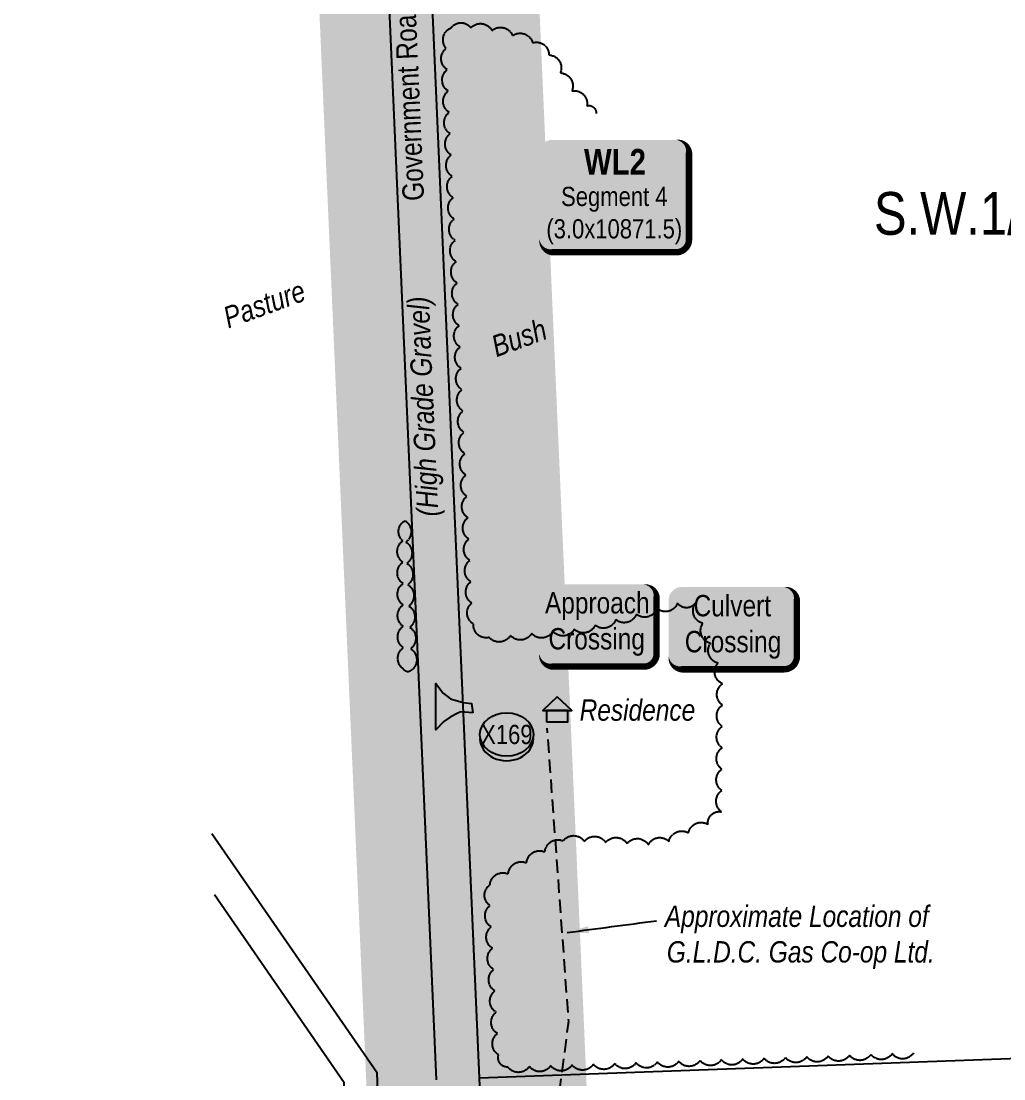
# Model space of a CAD drawing. Extents: x 670596 to 687743, y 5824540 to 5836613.
# Drawn here: x 676996.9 to 677457, y 5827300.3 to 5827795.5 of the extents above; entities that cross this region are included whole.
import ezdxf
from ezdxf.enums import TextEntityAlignment as Align

# ---------------------------------------------------------------- set-up
doc = ezdxf.new("R2010")
doc.units = 0
doc.header["$LTSCALE"] = 5
doc.linetypes.add('0', pattern=[1, 1, 0])
doc.linetypes.add('UG_PIPE', pattern=[1.875, 1.25, -0.625])
for name, color, linetype in [('AS-PIPE-UG', 44, 'UG_PIPE'), ('AS-PIPE-UG-T', 44, 'Continuous'), ('AS-RESIDENCE', 14, 'Continuous'), ('AS-ROADS', 254, 'Continuous'), ('C-SYMBOL', 7, 'Continuous'), ('CG-NOTES', 7, 'Continuous'), ('F-RW', 190, 'Continuous'), ('L-ROAD-T', 7, 'Continuous'), ('L-SEC', 7, 'Continuous'), ('P-BUFFER-H 30m', 51, 'Continuous'), ('P-CROSSINGS', 250, 'Continuous'), ('T-BUSH', 110, '0'), ('T-BUSH-T', 110, 'Continuous')]:
    doc.layers.add(name, color=color, linetype=linetype)
doc.layers.add('P-PROPOSED-WL4', color=7, linetype='Continuous', true_color=0x5b5bc8)
doc.layers.add('T-TEXT', color=48, linetype='Continuous', lineweight=18)
doc.styles.add('175L', font='ARIALN.TTF', dxfattribs={"height": 20})
doc.styles.add('80', font='ARIALN.TTF', dxfattribs={"height": 10})
doc.styles.add('80CG', font='ARIALN.TTF', dxfattribs={"height": 10})
doc.styles.add('80L', font='ARIALN.TTF', dxfattribs={"height": 10})
doc.styles.add('80LS', font='ARIALNI.TTF', dxfattribs={"height": 10})
doc.styles.add('BOLD', font='ARIALNB.TTF')
doc.styles.add('Crossing', font='ARIALN.TTF', dxfattribs={"height": 10})
doc.dimstyles.new('Compass 5 000', dxfattribs={"dimscale": 5, "dimtxt": 9, "dimasz": 2, "dimexe": 0.2, "dimexo": 0.0625, "dimgap": 0.5, "dimtad": 0, "dimtih": 1, "dimtoh": 1, "dimzin": 0, "dimdsep": 46, "dimtxsty": '80CG', "dimcen": 0.1, "dimse1": 1, "dimse2": 1, "dimclrd": 256, "dimclrt": 256, "dimaunit": 1, "dimadec": 4, "dimazin": 0, "dimtfac": 0.06, "dimtofl": 0, "dimtmove": 0, "dimatfit": 1, "dimfxl": 0.2, "dimtolj": 1, "dimtzin": 0, "dimlwd": -1, "dimarcsym": 0})

# ---------------------------------------------------------------- blocks, each defined once
blk = doc.blocks.new('*U851')
h = blk.add_hatch(color=59)
edge = h.paths.add_edge_path()
edge.add_line((-21.5, -20), (21.5, -20))
edge.add_arc((21.5, -14), 6, 270, 360)
edge.add_line((27.5, -14), (27.5, 12.5))
edge.add_arc((21.5, 12.5), 6, 0, 90)
edge.add_line((21.5, 18.5), (-21.5, 18.5))
edge.add_arc((-21.5, 12.5), 6, 90, 180)
edge.add_line((-27.5, 12.5), (-27.5, -14))
edge.add_arc((-21.5, -14), 6, 180, 270)
at = {"color": 1, "flags": 128}
blk.add_lwpolyline([(-21.5, -20, 3, 3, 0), (21.5, -20, 3, 3, 0.414214), (27.5, -14, 3, 3, 0), (27.5, 12.5, 3, 0, 0.414214), (21.5, 18.5, 0, 0, 0), (-21.5, 18.5, 0, 0, 0.414214), (-27.5, 12.5, 0, 0, 0), (-27.5, -14, 0, 3, 0.414214)], format="xyseb", close=True, dxfattribs=at)
blk.add_lwpolyline([(-63.68, -38.41, 0, 7.5, 0), (0, 0, 0, 0, 0)], format="xyseb", dxfattribs=at)
at = {"color": 1, "style": '80'}
blk.add_attdef('ENTER_TEXT_001', (-36.68, -4.99), '', height=10, dxfattribs=at)
blk = doc.blocks.new('xing2')
h = blk.add_hatch(color=50)
h.dxf.hatch_style = 1
edge = h.paths.add_edge_path()
edge.add_ellipse((0, 0), major_axis=(-12.5, 0), ratio=0.816297, start_angle=0, end_angle=360)
h = blk.add_hatch(color=250)
h.dxf.hatch_style = 1
edge = h.paths.add_edge_path()
edge.add_ellipse((0, -2.05), major_axis=(-12.5, 0), ratio=0.816297, start_angle=0, end_angle=180)
edge.add_line((12.5, -2.05), (12.5, 0))
edge.add_ellipse((0, 0), major_axis=(-12.5, 0), ratio=0.816297, start_angle=0, end_angle=180, ccw=False)
edge.add_line((-12.5, 0), (-12.5, -2.05))
at = {"color": 250}
blk.add_ellipse((0, 0), major_axis=(-12.5, 0), ratio=0.816297, dxfattribs=at)
blk.add_ellipse((0, -2.05), major_axis=(-12.5, 0), ratio=0.816297, start_param=0, end_param=3.141593, dxfattribs=at)
at = {"color": 250, "style": 'Crossing'}
blk.add_attdef('CROSSING', text='', height=9, dxfattribs=at).set_placement((0.09, 0.02), align=Align.MIDDLE_CENTER)
at = {"color": 250, "style": 'Crossing', "flags": 1}
for tag, p in [('OWNER', (0.09, -12.49)), ('DESCRIPTION', (0.09, -25.77)), ('LOCATION', (0.09, -39.3)), ('DWG_REF', (0.09, -52.84))]:
    blk.add_attdef(tag, text='', height=9, dxfattribs=at).set_placement(p, align=Align.MIDDLE_CENTER)
blk = doc.blocks.new('res_occ')
for points in [[(0.1, 0.891), (-1.257, -0.374), (1.457, -0.374)], [(-0.9, -1.425), (1.1, -1.425), (1.1, -0.374), (-0.9, -0.374)]]:
    blk.add_hatch(color=14).paths.add_polyline_path(points)
at = {"color": 14}
for points in [[(0.1, 0.891), (-1.257, -0.374), (1.457, -0.374)], [(-0.9, -1.425), (1.1, -1.425), (1.1, -0.374), (-0.9, -0.374)]]:
    blk.add_lwpolyline(points, close=True, dxfattribs=at)
blk = doc.blocks.new('*U487')
h = blk.add_hatch(color=254)
edge = h.paths.add_edge_path()
edge.add_line((-24, -20), (24, -20))
edge.add_arc((24, -14), 6, 270, 360)
edge.add_line((30, -14), (30, 12.5))
edge.add_arc((24, 12.5), 6, 0, 90)
edge.add_line((24, 18.5), (-24, 18.5))
edge.add_arc((-24, 12.5), 6, 90, 180)
edge.add_line((-30, 12.5), (-30, -14))
edge.add_arc((-24, -14), 6, 180, 270)
at = {"color": 160, "flags": 128}
blk.add_lwpolyline([(-24, -20, 3, 3, 0), (24, -20, 3, 3, 0.414214), (30, -14, 3, 3, 0), (30, 12.5, 3, 0, 0.414214), (24, 18.5, 0, 0, 0), (-24, 18.5, 0, 0, 0.414214), (-30, 12.5, 0, 0, 0), (-30, -14, 0, 3, 0.414214)], format="xyseb", close=True, dxfattribs=at)
at = {"color": 160, "style": '80'}
blk.add_attdef('ENTER_TEXT_001', (-26.85, -4.92), '', height=10, dxfattribs=at)
blk = doc.blocks.new('*U918')
h = blk.add_hatch(color=254)
edge = h.paths.add_edge_path()
edge.add_line((-29, -34.12), (29, -34.12))
edge.add_arc((29, -28.12), 6, 270, 360)
edge.add_line((35, -28.12), (35, 12.5))
edge.add_arc((29, 12.5), 6, 0, 90)
edge.add_line((29, 18.5), (-29, 18.5))
edge.add_arc((-29, 12.5), 6, 90, 180)
edge.add_line((-35, 12.5), (-35, -28.12))
edge.add_arc((-29, -28.12), 6, 180, 270)
at = {"layer": 'P-PROPOSED-WL4', "flags": 128}
blk.add_lwpolyline([(-29, -34.12, 3, 3, 0), (29, -34.12, 3, 3, 0.414214), (35, -28.12, 3, 3, 0), (35, 12.5, 3, 0, 0.414214), (29, 18.5, 0, 0, 0), (-29, 18.5, 0, 0, 0.414214), (-35, 12.5, 0, 0, 0), (-35, -28.12, 0, 3, 0.414214)], format="xyseb", close=True, dxfattribs=at)
blk.add_lwpolyline([(-82.37, -7.73, 0, 7.5, 0), (0, 0, 0, 0, 0)], format="xyseb", dxfattribs=at)
at = {"layer": 'P-PROPOSED-WL4'}
for tag, p, height, style in [('TEMP_AREA_W1_001', (-9.21, 2.24), 12, 'BOLD'), ('ENTER_TEXT_001', (-30.66, -12.78), 9, '80')]:
    blk.add_attdef(tag, p, '', height=height, dxfattribs=dict(at, style=style))

msp = doc.modelspace()

# ---------------------------------------------------------------- hatches: boundary and pattern name
at = {"layer": 'AS-ROADS'}
h = msp.add_hatch(color=256, dxfattribs=at)
h.dxf.hatch_style = 1
h.paths.add_polyline_path([(682678.285, 5832378.284), (682679.237, 5832371.44), (682678.476, 5832368.778), (682676.859, 5832365.926), (682687.322, 5832365.831), (682684.183, 5832370.964), (682682.661, 5832374.577), (682682.566, 5832377.333), (682682.566, 5832379.045)], flags=16)
h.paths.add_polyline_path([(681464.565, 5832333.37), (681471.954, 5832333.222), (681472.545, 5832327.019), (681474.319, 5832324.36), (681475.206, 5832323.326), (681461.314, 5832321.997), (681462.939, 5832325.394), (681463.974, 5832328.2), (681464.252, 5832330.272), (681464.542, 5832331.722)], flags=16)
h.paths.add_polyline_path([(681048.14, 5832317.983), (681052.253, 5832311.083), (681052.694, 5832307.12), (681062.388, 5832306.826), (681060.185, 5832312.404), (681056.954, 5832317.249), (681056.66, 5832320.038)], flags=16)
edge = h.paths.add_edge_path()
edge.add_line((683515.178, 5832287.041), (683508.934, 5832397.566))
edge.add_line((677284.424, 5825051.076), (677268.886, 5825051.076))
h = msp.add_hatch(color=256, dxfattribs=at)
h.dxf.hatch_style = 1
h.paths.add_polyline_path([(677208.368, 5827471.725), (677202.807, 5827472.216), (677201.417, 5827471.562), (677197.818, 5827469.682), (677194.874, 5827467.639), (677191.03, 5827463.797), (677191.03, 5827485.457), (677194.547, 5827480.88), (677197.9, 5827478.182), (677203.87, 5827476.548), (677207.796, 5827475.976)])
at = {"layer": 'P-BUFFER-H 30m'}
h = msp.add_hatch(color=256, dxfattribs=at)
h.dxf.hatch_style = 1
edge = h.paths.add_edge_path()
edge.add_line((677190.88, 5826034.364), (676987.84, 5826027.225))
edge.add_line((676987.84, 5826027.225), (676988.351, 5826011.208))
edge.add_arc((676938.382, 5826009.615), 49.994, -120.52105, 1.82608, ccw=False)
edge.add_line((676912.993, 5825966.548), (676909.934, 5825968.352))
edge.add_arc((676935.324, 5826011.418), 49.994, 181.82608, 239.47895, ccw=False)
edge.add_line((676885.355, 5826009.825), (676883.222, 5826076.736))
edge.add_arc((676933.19, 5826078.329), 49.994, 92.0138, 181.82608, ccw=False)
edge.add_line((676931.434, 5826128.292), (677186.782, 5826137.271))
edge.add_line((677186.782, 5826137.271), (677172.574, 5826493.957))
edge.add_arc((677222.529, 5826495.947), 49.994, 182.21724, 182.28094, ccw=False)
edge.add_line((677172.572, 5826494.013), (677161.576, 5826778.028))
edge.add_arc((677211.532, 5826779.962), 49.994, 133.32201, 182.21724, ccw=False)
edge.add_line((677177.232, 5826816.333), (677158.55, 5827298.559))
edge.add_line((677158.55, 5827298.559), (677123.328, 5828102.041))
edge.add_line((677123.328, 5828102.041), (677088.029, 5828904.381))
edge.add_arc((677137.974, 5828906.578), 49.994, 92.09453, 182.51912, ccw=False)
edge.add_line((677136.147, 5828956.539), (677941.688, 5828985.999))
edge.add_line((677941.688, 5828985.999), (678795.39, 5829017.43))
edge.add_arc((678838.014, 5828991.303), 49.994, 92.17865, 148.49311, ccw=False)
edge.add_line((678836.113, 5829041.261), (679095.94, 5829051.145))
edge.add_line((679095.94, 5829051.145), (679103.038, 5829053.867))
edge.add_arc((679120.935, 5829007.187), 49.994, 92.18666, 110.97734, ccw=False)
edge.add_line((679119.028, 5829057.144), (679561.069, 5829074.022))
edge.add_arc((679566.877, 5829024.367), 49.994, 92.1954, 96.67124, ccw=False)
edge.add_line((679564.962, 5829074.324), (680316.807, 5829103.147))
edge.add_line((680316.807, 5829103.147), (680289.029, 5829852.071))
edge.add_line((680289.029, 5829852.071), (680264.054, 5830522.758))
edge.add_arc((680314.013, 5830524.619), 49.994, 133.25806, 182.13257, ccw=False)
edge.add_line((680279.753, 5830561.028), (680276.196, 5830656.553))
edge.add_line((680276.196, 5830656.553), (680246.213, 5831460.206))
edge.add_line((680246.213, 5831460.206), (680215.351, 5832284.366))
edge.add_arc((680265.309, 5832286.237), 49.994, 92.14863, 182.14452, ccw=False)
edge.add_line((680263.435, 5832336.196), (681068.877, 5832366.415))
edge.add_line((681068.877, 5832366.415), (681821.401, 5832394.716))
edge.add_line((681821.401, 5832394.716), (681805.598, 5832816.244))
edge.add_arc((681855.557, 5832818.117), 49.994, 143.11319, 182.14688, ccw=False)
edge.add_line((681815.571, 5832848.125), (681834.732, 5832873.657))
edge.add_arc((681874.718, 5832843.649), 49.994, 2.14593, 143.11319, ccw=False)
edge.add_line((681924.677, 5832845.521), (681941.401, 5832399.193))
edge.add_line((681941.401, 5832399.193), (682694.705, 5832426.985))
edge.add_line((682694.705, 5832426.985), (683448.059, 5832454.84))
edge.add_line((683448.059, 5832454.84), (683412.219, 5833411.237))
edge.add_arc((683462.178, 5833413.109), 49.994, 133.56227, 182.14611, ccw=False)
edge.add_line((683427.725, 5833449.336), (683406.047, 5834013.774))
edge.add_line((683406.047, 5834013.774), (683375.916, 5834817.728))
edge.add_line((683375.916, 5834817.728), (683345.977, 5835624.47))
edge.add_arc((683395.936, 5835626.324), 49.994, 92.28743, 182.12531, ccw=False)
edge.add_line((683393.941, 5835676.278), (684197.29, 5835708.367))
edge.add_line((684197.29, 5835708.367), (684908.467, 5835736.78))
edge.add_line((684908.467, 5835736.78), (684942.361, 5835811.073))
edge.add_arc((684987.845, 5835790.323), 49.994, 65.13146, 155.47649, ccw=False)
edge.add_line((685008.869, 5835835.681), (685028.667, 5835826.504))
edge.add_arc((685007.643, 5835781.146), 49.994, -16.06891, 65.13146, ccw=False)
edge.add_line((685055.684, 5835767.308), (685044.658, 5835729.031))
edge.add_line((685044.658, 5835729.031), (685314.688, 5835739.386))
edge.add_arc((685316.604, 5835689.429), 49.994, 34.22236, 92.19618, ccw=False)
edge.add_line((685357.942, 5835717.546), (685598.018, 5835364.582))
edge.add_line((685598.018, 5835364.582), (685834.75, 5835370.452))
edge.add_arc((685835.99, 5835320.474), 49.994, 2.19831, 91.42059, ccw=False)
edge.add_line((685885.947, 5835322.392), (685911.192, 5834664.749))
edge.add_line((685911.192, 5834664.749), (686635.77, 5834691.532))
edge.add_line((686635.77, 5834691.532), (686625.993, 5834943.667))
edge.add_line((686625.993, 5834943.667), (686625.603, 5834953.705))
edge.add_arc((686675.56, 5834955.642), 49.994, 92.28887, 182.2208, ccw=False)
edge.add_line((686673.563, 5835005.596), (687058.366, 5835020.976))
edge.add_arc((687098.555, 5834991.24), 49.994, 92.51272, 143.50153, ccw=False)
edge.add_line((687096.363, 5835041.186), (687099.36, 5835041.317))
edge.add_arc((687101.551, 5834991.372), 49.994, 2.51272, 92.51272, ccw=False)
edge.add_line((687151.497, 5834993.563), (687152.446, 5834971.929))
edge.add_arc((687102.501, 5834969.737), 49.994, -87.48749, 2.51272, ccw=False)
edge.add_line((687104.692, 5834919.791), (687096.429, 5834919.429))
edge.add_arc((687094.238, 5834969.375), 49.994, 272.28887, 272.51251, ccw=False)
edge.add_line((687096.234, 5834919.421), (686730.564, 5834904.805))
edge.add_line((686730.564, 5834904.805), (686741.01, 5834635.46))
edge.add_arc((686691.053, 5834633.523), 49.994, -87.7792, 2.2208, ccw=False)
edge.add_line((686692.991, 5834583.567), (686662.171, 5834582.372))
edge.add_arc((686660.234, 5834632.328), 49.994, 247.18296, 272.2208, ccw=False)
edge.add_line((686640.846, 5834586.246), (686635.568, 5834588.467))
edge.add_line((686635.568, 5834588.467), (685862.114, 5834559.877))
edge.add_arc((685860.267, 5834609.837), 49.994, 182.19831, 272.11695, ccw=False)
edge.add_line((685810.31, 5834607.919), (685785.041, 5835266.201))
edge.add_line((685785.041, 5835266.201), (685571.688, 5835260.91))
edge.add_arc((685570.449, 5835310.888), 49.994, 214.22236, 271.42059, ccw=False)
edge.add_line((685529.111, 5835282.771), (685289.298, 5835635.35))
edge.add_line((685289.298, 5835635.35), (685002.226, 5835624.341))
edge.add_line((685002.226, 5835624.341), (684975.431, 5835623.27))
edge.add_arc((684973.435, 5835673.224), 49.994, 229.83796, 272.28778, ccw=False)
edge.add_line((684941.192, 5835635.018), (684201.401, 5835605.462))
edge.add_line((684201.401, 5835605.462), (683450.853, 5835575.482))
edge.add_line((683450.853, 5835575.482), (683478.831, 5834821.566))
edge.add_line((683478.831, 5834821.566), (683508.96, 5834017.677))
edge.add_line((683508.96, 5834017.677), (683532.192, 5833412.794))
edge.add_arc((683482.235, 5833410.876), 49.994, -46.49535, 2.19949, ccw=False)
edge.add_line((683516.651, 5833374.614), (683552.96, 5832405.714))
edge.add_arc((683503.001, 5832403.842), 49.994, -87.88247, 2.14611, ccw=False)
edge.add_line((683504.848, 5832353.882), (682698.506, 5832324.068))
edge.add_line((682698.506, 5832324.068), (681892.271, 5832294.323))
edge.add_arc((681890.428, 5832344.283), 49.994, 264.05645, 272.1129, ccw=False)
edge.add_arc((681876.342, 5832343.751), 49.994, 272.15395, 280.26586, ccw=False)
edge.add_line((681878.221, 5832293.793), (681072.743, 5832263.5))
edge.add_line((681072.743, 5832263.5), (680320.249, 5832235.268))
edge.add_line((680320.249, 5832235.268), (680349.128, 5831464.053))
edge.add_line((680349.128, 5831464.053), (680379.111, 5830660.389))
edge.add_line((680379.111, 5830660.389), (680384.182, 5830524.23))
edge.add_arc((680334.223, 5830522.37), 49.994, -46.74212, 2.13274, ccw=False)
edge.add_line((680368.483, 5830485.96), (680391.945, 5829855.896))
edge.add_line((680391.945, 5829855.896), (680421.685, 5829054.073))
edge.add_arc((680371.726, 5829052.22), 49.994, -87.8046, 2.12416, ccw=False)
edge.add_line((680373.641, 5829002.263), (679575.799, 5828971.677))
edge.add_arc((679569.977, 5829021.331), 49.994, 272.18666, 276.68664, ccw=False)
edge.add_line((679571.885, 5828971.373), (679131.72, 5828954.566))
edge.add_line((679131.72, 5828954.566), (679124.618, 5828951.844))
edge.add_arc((679106.72, 5828998.524), 49.994, 272.17865, 290.97734, ccw=False)
edge.add_line((679108.621, 5828948.566), (678884.632, 5828940.045))
edge.add_arc((678841.974, 5828966.116), 49.994, 272.10849, 328.56836, ccw=False)
edge.add_line((678843.813, 5828916.156), (677945.465, 5828883.082))
edge.add_line((677945.465, 5828883.082), (677193.263, 5828855.571))
edge.add_line((677193.263, 5828855.571), (677226.216, 5828106.56))
edge.add_line((677226.216, 5828106.56), (677261.444, 5827302.934))
edge.add_arc((677211.498, 5827300.745), 49.994, 2.21861, 2.51003, ccw=False)
edge.add_line((677261.454, 5827302.68), (677281.716, 5826779.679))
edge.add_arc((677231.76, 5826777.743), 49.994, -46.67948, 2.21861, ccw=False)
edge.add_line((677266.06, 5826741.371), (677275.481, 5826498.026))
edge.add_line((677275.481, 5826498.026), (677306.827, 5825711.068))
edge.add_line((677306.827, 5825711.068), (677315.471, 5825699.601))
edge.add_arc((677275.552, 5825669.505), 49.994, 1.98841, 37.01336, ccw=False)
edge.add_line((677325.515, 5825671.239), (677327.417, 5825616.478))
edge.add_arc((677277.453, 5825614.743), 49.994, -88.09994, 1.98841, ccw=False)
edge.add_line((677279.111, 5825564.777), (677258.016, 5825564.077))
edge.add_arc((677256.359, 5825614.043), 49.994, 181.98998, 271.90006, ccw=False)
edge.add_line((677206.395, 5825612.307), (677206.156, 5825619.185))
edge.add_line((677206.156, 5825619.185), (676448.534, 5825593.112))
edge.add_line((676448.534, 5825593.112), (675621.606, 5825565.447))
edge.add_line((675621.606, 5825565.447), (674813.811, 5825535.401))
edge.add_line((674813.811, 5825535.401), (674006.072, 5825504.83))
edge.add_line((674006.072, 5825504.83), (673985.967, 5825504.069))
edge.add_arc((673984.076, 5825554.027), 49.994, 271.8479, 272.16748, ccw=False)
edge.add_line((673985.688, 5825504.06), (673184.703, 5825478.217))
edge.add_line((673184.703, 5825478.217), (672384.069, 5825452.353))
edge.add_line((672384.069, 5825452.353), (672364.028, 5825451.705))
edge.add_line((672364.028, 5825451.705), (671562.255, 5825423.567))
edge.add_line((671562.255, 5825423.567), (671405.716, 5825418.102))
edge.add_line((671405.716, 5825418.102), (671360.474, 5825352.878))
edge.add_line((671360.474, 5825352.878), (671368.43, 5825306.565))
edge.add_line((671368.43, 5825306.565), (671377.864, 5825268.225))
edge.add_line((671377.864, 5825268.225), (671395.798, 5825272.31))
edge.add_arc((671406.901, 5825223.564), 49.994, 6.18884, 102.83133, ccw=False)
edge.add_line((671456.604, 5825228.954), (671457.842, 5825217.538))
edge.add_line((671457.842, 5825217.538), (671465.055, 5825159.957))
edge.add_line((671465.055, 5825159.957), (671491.712, 5825126.618))
edge.add_arc((671452.666, 5825095.397), 49.994, 1.30919, 38.64526, ccw=False)
edge.add_line((671502.646, 5825096.54), (671503.523, 5825058.17))
edge.add_arc((671453.542, 5825057.028), 49.994, -32.60196, 1.30919, ccw=False)
edge.add_line((671495.659, 5825030.091), (671398.31, 5824877.882))
edge.add_arc((671356.193, 5824904.819), 49.994, 193.72739, 327.39804, ccw=False)
edge.add_arc((671355.09, 5824908.662), 49.994, 147.39802, 198.31068, ccw=False)
edge.add_line((671312.974, 5824935.599), (671400.193, 5825071.97))
edge.add_line((671400.193, 5825071.97), (671400.095, 5825076.287))
edge.add_line((671400.095, 5825076.287), (671375.283, 5825107.317))
edge.add_arc((671414.33, 5825138.538), 49.994, 187.14039, 218.64526, ccw=False)
edge.add_line((671364.724, 5825132.324), (671361.401, 5825158.85))
edge.add_line((671361.401, 5825158.85), (671349.952, 5825156.242))
edge.add_arc((671338.849, 5825204.987), 49.994, 193.82299, 282.83133, ccw=False)
edge.add_line((671290.303, 5825193.043), (671268.001, 5825283.686))
edge.add_arc((671319.46, 5825296.347), 52.994, 189.74799, 193.82299, ccw=False)
edge.add_line((671267.231, 5825287.374), (671255.511, 5825355.596))
edge.add_arc((671307.74, 5825364.568), 52.994, 145.25359, 189.74799, ccw=False)
edge.add_line((671264.195, 5825394.772), (671336.235, 5825498.63))
edge.add_arc((671377.314, 5825470.137), 49.994, 91.99939, 145.25359, ccw=False)
edge.add_line((671375.57, 5825520.1), (671558.652, 5825526.492))
edge.add_line((671558.652, 5825526.492), (672360.486, 5825554.632))
edge.add_arc((672362.239, 5825504.669), 49.994, 91.85035, 92.00997, ccw=False)
edge.add_line((672360.625, 5825554.636), (672380.743, 5825555.286))
edge.add_line((672380.743, 5825555.286), (673181.379, 5825581.151))
edge.add_line((673181.379, 5825581.151), (673982.227, 5825606.989))
edge.add_line((673982.227, 5825606.989), (674002.177, 5825607.744))
edge.add_line((674002.177, 5825607.744), (674809.949, 5825638.317))
edge.add_line((674809.949, 5825638.317), (675617.882, 5825668.367))
edge.add_arc((675619.741, 5825618.408), 49.994, 91.91612, 92.13008, ccw=False)
edge.add_line((675618.069, 5825668.374), (676445.042, 5825696.04))
edge.add_line((676445.042, 5825696.04), (677203.317, 5825722.136))
edge.add_line((677203.317, 5825722.136), (677190.88, 5826034.364))
at = {"layer": 'P-PROPOSED-WL4'}
h = msp.add_hatch(color=256, dxfattribs=at)
h.dxf.hatch_style = 1
h.paths.add_polyline_path([(671375.18, 5825467.06), (671378.922, 5825467.191), (671560.502, 5825473.53), (672362.345, 5825501.671), (672382.454, 5825502.32), (673183.091, 5825528.185), (673984.076, 5825554.027), (674004.181, 5825554.788), (674811.953, 5825585.361), (675619.841, 5825615.409), (676446.814, 5825643.076), (677254.384, 5825670.868), (677256.359, 5825614.043), (677277.453, 5825614.743), (677275.552, 5825669.505), (677257.495, 5825693.456), (677225.526, 5826496.064), (677214.646, 5826777.081), (677231.76, 5826777.743), (677211.498, 5827300.745), (677176.27, 5828104.362), (677141.104, 5828903.691), (677943.625, 5828933.042), (678736.318, 5828962.226), (678736.26, 5828965.225), (677943.515, 5828936.039), (677137.974, 5828906.578), (677173.274, 5828104.23), (677208.501, 5827300.621), (677228.646, 5826780.625), (677211.532, 5826779.962), (677222.529, 5826495.947), (677254.535, 5825692.399), (677272.587, 5825668.455), (677274.355, 5825617.642), (677259.253, 5825617.141), (677257.278, 5825673.969), (676446.714, 5825646.074), (675619.741, 5825618.408), (674811.84, 5825588.359), (674004.068, 5825557.786), (673983.979, 5825557.026), (673182.994, 5825531.184), (672382.357, 5825505.319), (672362.239, 5825504.669), (671560.397, 5825476.528), (671377.314, 5825470.137)])

# ---------------------------------------------------------------- linework, layer by layer
at = {"layer": 'AS-PIPE-UG', "flags": 128}
msp.add_lwpolyline([(677136.111, 5826808.408), (677248.419, 5826812.557), (677265.712, 5826822.585), (677279.892, 5826859.965), (677249.094, 5827102.914), (677237.003, 5827118.832), (677211.869, 5827205.21), (677212.342, 5827240.191), (677248.247, 5827288.228), (677253.309, 5827327.359), (677243.259, 5827464.491)], dxfattribs=at)
at = {"layer": 'AS-ROADS', "const_width": 6.999, "flags": 128}
msp.add_lwpolyline([(677125.488, 5829028.486), (677263.019, 5825678.132), (677296.031, 5824767.201)], dxfattribs=at)
at = {"layer": 'AS-ROADS', "flags": 128}
msp.add_lwpolyline([(677208.368, 5827471.725), (677202.807, 5827472.216), (677201.417, 5827471.562), (677197.818, 5827469.682), (677194.874, 5827467.639), (677191.03, 5827463.797), (677191.03, 5827485.457), (677194.547, 5827480.88), (677197.9, 5827478.182), (677203.87, 5827476.548), (677207.796, 5827475.976)], close=True, dxfattribs=at)
at = {"layer": 'F-RW', "flags": 128}
msp.add_lwpolyline([(677086.266, 5827415.178), (677163.403, 5827303.42), (677185.161, 5826629.092), (677216.97, 5826632.712), (677217.612, 5826617.437), (677170.404, 5826612.229), (677148.23, 5827298.474), (677087.525, 5827386.453)], dxfattribs=at)
at = {"layer": 'L-SEC', "flags": 128}
for points in [[(677191.401, 5827299.93), (677156.174, 5828103.626)], [(677211.498, 5827300.745), (677176.27, 5828104.362)], [(677211.498, 5827300.745), (677995.112, 5827329.319)], [(677242.652, 5826496.591), (677211.498, 5827300.745)]]:
    msp.add_lwpolyline(points, dxfattribs=at)
at = {"layer": 'T-BUSH', "flags": 128}
msp.add_lwpolyline([(677414.74, 5827312.481, -0.5205671), (677404.748, 5827312.129, -0.5205671), (677394.755, 5827311.778, -0.5205671), (677384.762, 5827311.426, -0.5205671), (677374.77, 5827311.074, -0.5205671), (677364.777, 5827310.723, -0.5205671), (677354.785, 5827310.371, -0.5205671), (677344.792, 5827310.019, -0.5205671), (677334.8, 5827309.667, -0.5205671), (677324.807, 5827309.316, -0.5205671), (677314.814, 5827308.964, -0.5205671), (677304.822, 5827308.612, -0.5205671), (677294.829, 5827308.261, -0.5205671), (677284.837, 5827307.909, -0.5205671), (677274.844, 5827307.557, -0.5205671), (677264.852, 5827307.206, -0.5205671), (677254.859, 5827306.854, -0.5205671), (677244.866, 5827306.502, -0.5205671), (677234.874, 5827306.151, -0.5205671), (677224.881, 5827305.799, -0.5205671), (677220.473, 5827311.576, -0.5205671), (677219.897, 5827321.558, -0.5205671), (677219.321, 5827331.54, -0.5205671), (677218.744, 5827341.522, -0.5205671), (677218.168, 5827351.504, -0.5205671), (677217.592, 5827361.486, -0.5205671), (677217.016, 5827371.469, -0.5205671), (677216.439, 5827381.451, -0.5205671), (677216.418, 5827391.14, -0.5205671), (677224.991, 5827396.285, -0.5205671), (677233.564, 5827401.431, -0.5205671), (677242.137, 5827406.577, -0.5205671), (677250.71, 5827411.722, -0.5205671), (677260.629, 5827411.481, -0.5205671), (677270.615, 5827410.972, -0.5205671), (677280.6, 5827410.463, -0.5205671), (677290.586, 5827409.954, -0.5205671), (677300.205, 5827411.452, -0.5205671), (677309.362, 5827415.466, -0.5205671), (677318.52, 5827419.48, -0.5205671), (677324.9, 5827425.323, -0.5205671), (677324.972, 5827435.322, -0.5205671), (677325.043, 5827445.32, -0.5205671), (677325.115, 5827455.319, -0.5205671), (677325.186, 5827465.317, -0.5205671), (677325.258, 5827475.316, -0.5205671), (677325.329, 5827485.314, -0.5205671), (677323.235, 5827494.922, -0.5205671), (677319.676, 5827504.266, -0.5205671), (677316.116, 5827513.61, -0.5205671), (677312.557, 5827522.953, -0.5205671), (677304.289, 5827523.08, -0.5205671), (677294.632, 5827520.487, -0.5205671), (677284.976, 5827517.894, -0.5205671), (677275.319, 5827515.302, -0.5205671), (677265.662, 5827512.709, -0.5205671), (677255.886, 5827510.776, -0.5205671), (677245.933, 5827509.829, -0.5205671), (677235.979, 5827508.881, -0.5205671), (677226.025, 5827507.934, -0.5205671), (677216.071, 5827506.986, -0.5205671), (677208.728, 5827513.235, -0.5205671), (677207.943, 5827523.08, -0.5205671), (677207.482, 5827533.069, -0.5205671), (677207.022, 5827543.057, -0.5205671), (677206.561, 5827553.045, -0.5205671), (677206.1, 5827563.033, -0.5205671), (677205.64, 5827573.021, -0.5205671), (677205.179, 5827583.009, -0.5205671), (677204.718, 5827592.997, -0.5205671), (677204.258, 5827602.986, -0.5205671), (677203.797, 5827612.974, -0.5205671), (677203.337, 5827622.962, -0.5205671), (677202.876, 5827632.95, -0.5205671), (677202.415, 5827642.938, -0.5205671), (677201.955, 5827652.926, -0.5205671), (677201.494, 5827662.914, -0.5205671), (677201.034, 5827672.903, -0.5205671), (677200.573, 5827682.891, -0.5205671), (677200.112, 5827692.879, -0.5205671), (677199.652, 5827702.867, -0.5205671), (677199.191, 5827712.855, -0.5205671), (677198.73, 5827722.843, -0.5205671), (677198.27, 5827732.831, -0.5205671), (677197.809, 5827742.82, -0.5205671), (677197.349, 5827752.808, -0.5205671), (677196.888, 5827762.796, -0.5205671), (677196.427, 5827772.784, -0.5205671), (677195.967, 5827782.772, -0.5205671), (677198.266, 5827792.377, -0.5205671), (677207.433, 5827792.336, -0.5205671), (677217.355, 5827791.096, -0.5205671), (677227.004, 5827788.709, -0.5205671), (677236.426, 5827785.361, -0.5205671), (677243.991, 5827779.676, -0.5205671), (677249.383, 5827771.256, -0.5205671), (677254.775, 5827762.836, -0.5205671), (677261.844, 5827755.875, -0.5205671), (677266.154, 5827752.183, -0.5205671)], format="xyb", dxfattribs=at)
msp.add_lwpolyline([(677176.675, 5827561.641, -0.5205671), (677177.115, 5827551.652, -0.5205671), (677177.554, 5827541.663, -0.5205671), (677177.994, 5827531.674, -0.5205671), (677178.434, 5827521.685, -0.5205671), (677178.873, 5827511.696, -0.5205671), (677179.313, 5827501.707, -0.5205671), (677179.752, 5827491.718, -0.5205671), (677175.919, 5827492.188, -0.5205671), (677175.87, 5827502.186, -0.5205671), (677175.82, 5827512.185, -0.5205671), (677175.771, 5827522.183, -0.5205671), (677175.721, 5827532.182, -0.5205671), (677175.672, 5827542.181, -0.5205671), (677175.622, 5827552.179, -0.5205671)], format="xyb", close=True, dxfattribs=at)

# ---------------------------------------------------------------- block references
at = {"layer": 'AS-RESIDENCE', "xscale": 5, "yscale": 5, "zscale": 5}
msp.add_blockref('res_occ', (677247.455, 5827474.673), dxfattribs=at)
at = {"layer": 'CG-NOTES'}
ref = msp.add_blockref('*U918', (677274.64, 5827721.413), dxfattribs=dict(at, xscale=0.999871000025006, yscale=0.999871000025006, zscale=0.999871000025006))
ref.add_attrib('TEMP_AREA_W1_001', 'WL2', (677260.456, 5827723.657), dxfattribs={"layer": 'P-PROPOSED-WL4', "height": 11.9985, "style": 'BOLD'})
ref.add_attrib('ENTER_TEXT_001', 'Segment 4', (677249.731, 5827708.938), dxfattribs={"layer": 'P-PROPOSED-WL4', "height": 8.9988, "style": '80'})
ref.add_attrib('ENTER_TEXT_002', '(3.0x10871.5)', (677242.834, 5827693.786), dxfattribs={"layer": 'P-PROPOSED-WL4', "height": 8.99884, "style": '80'})
ref = msp.add_blockref('*U851', (677266.99, 5827513.298), dxfattribs=dict(at, xscale=0.998822180558433, yscale=0.998822180558433, zscale=0.998822180558433))
ref.add_attrib('ENTER_TEXT_001', 'Approach', (677242.2, 5827518.188), dxfattribs={"layer": '0', "color": 1, "height": 9.9882, "style": '80'})
ref.add_attrib('ENTER_TEXT_002', 'Crossing', (677243.845, 5827501.364), dxfattribs={"layer": '0', "color": 1, "height": 9.9882, "style": '80'})
ref = msp.add_blockref('*U487', (677330.142, 5827512.058), dxfattribs=dict(at, xscale=0.9998710000250061, yscale=0.9998710000250061, zscale=0.9998710000250061))
ref.add_attrib('ENTER_TEXT_001', 'Culvert', (677311.764, 5827516.861), dxfattribs={"layer": '0', "color": 160, "height": 9.9987, "style": '80'})
ref.add_attrib('ENTER_TEXT_002', 'Crossing', (677307.668, 5827500.019), dxfattribs={"layer": '0', "color": 160, "height": 9.9987, "style": '80'})
at = {"layer": 'P-CROSSINGS', "xscale": 0.9997520153760012, "yscale": 0.9997520153760012, "zscale": 0.9997520153760012}
msp.add_blockref('xing2', (677224.251, 5827461.542), dxfattribs=at).add_auto_attribs({'CROSSING': 'X169'})

# ---------------------------------------------------------------- texts
at = {"layer": 'AS-PIPE-UG-T', "insert": (677278.49, 5827381.463), "char_height": 10, "attachment_point": 1, "style": '175L'}
msp.add_mtext_dynamic_manual_height_columns('\\pi19.835;{\\fArial Narrow|b0|i1|c0|p34;Approximate Location of\\P\\pi20.759;G.L.D.C. Gas Co-op Ltd.}', width=164.71119, gutter_width=100, heights=[0], dxfattribs=at)
at = {"layer": 'AS-RESIDENCE', "style": '80LS'}
msp.add_text('Residence', height=9.9988, dxfattribs=at).set_placement((677285.486, 5827473), align=Align.MIDDLE_CENTER)
at = {"layer": 'C-SYMBOL', "color": 3, "style": '175L'}
msp.add_text('S.W.1/4 Sec. 33-41-3-W.5M.', height=19.99752, dxfattribs=at).set_placement((677542.614, 5827689.496), align=Align.BOTTOM_CENTER)
at = {"layer": 'L-ROAD-T', "style": '80L'}
msp.add_text('Government Road Allowance', height=9.99876, rotation=92.51889, dxfattribs=at).set_placement((677177.359, 5827785.759), align=Align.MIDDLE_CENTER)
at = {"layer": 'T-BUSH-T', "style": '80LS'}
msp.add_text('Bush', height=9.9988, rotation=20, dxfattribs=at).set_placement((677230.041, 5827647.294), align=Align.MIDDLE_CENTER)
at = {"layer": 'T-TEXT', "style": '80LS'}
for s, height, rotation, p in [('Pasture', 9.9987, 20, (677110.766, 5827663.035)), ('(High Grade Gravel)', 9.99876, 92.51889, (677185.048, 5827615.075))]:
    msp.add_text(s, height=height, rotation=rotation, dxfattribs=at).set_placement(p, align=Align.MIDDLE_CENTER)

# ---------------------------------------------------------------- leaders
at = {"layer": 'AS-PIPE-UG-T', "path_type": 1}
msp.add_leader([(677252.642, 5827368.848), (677294.352, 5827374.345)], dimstyle='Compass 5 000', override={"dimgap": 0.5, "dimtad": 0}, dxfattribs=at)

doc.saveas('drawing.dxf')
